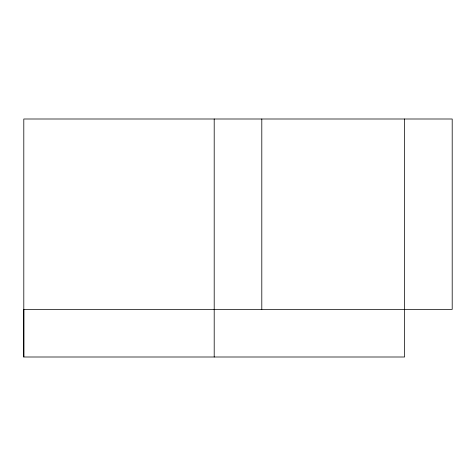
<?xml version="1.0" encoding="UTF-8"?>
<svg xmlns="http://www.w3.org/2000/svg" width="476" height="476" viewBox="0 0 476 476"><rect width="100%" height="100%" fill="white"/><g stroke="black" fill="none" stroke-linecap="round" stroke-linejoin="round"><path stroke-width="0.71" d="M23.8 357L23.8 309.4L452.2 309.4L452.2 119L23.8 119L23.8 357L404.6 357L404.6 119M261.8 119L261.8 309.4M214.2 119L214.2 357"/></g></svg>
